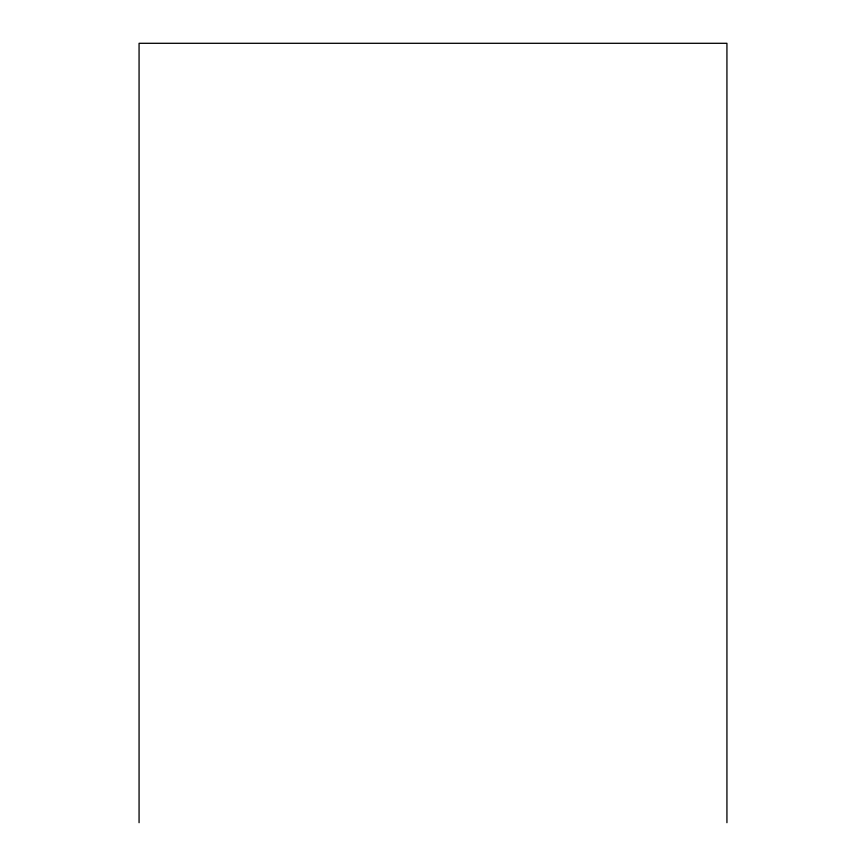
<?xml version="1.0" encoding="UTF-8"?>
<svg xmlns="http://www.w3.org/2000/svg" width="866" height="866" viewBox="0 0 866 866"><rect width="100%" height="100%" fill="white"/><g stroke="black" fill="none" stroke-linecap="round" stroke-linejoin="round"><path stroke-width="1.3" d="M726.931 822.7L726.931 43.3L139.069 43.3L139.069 822.7"/></g></svg>
